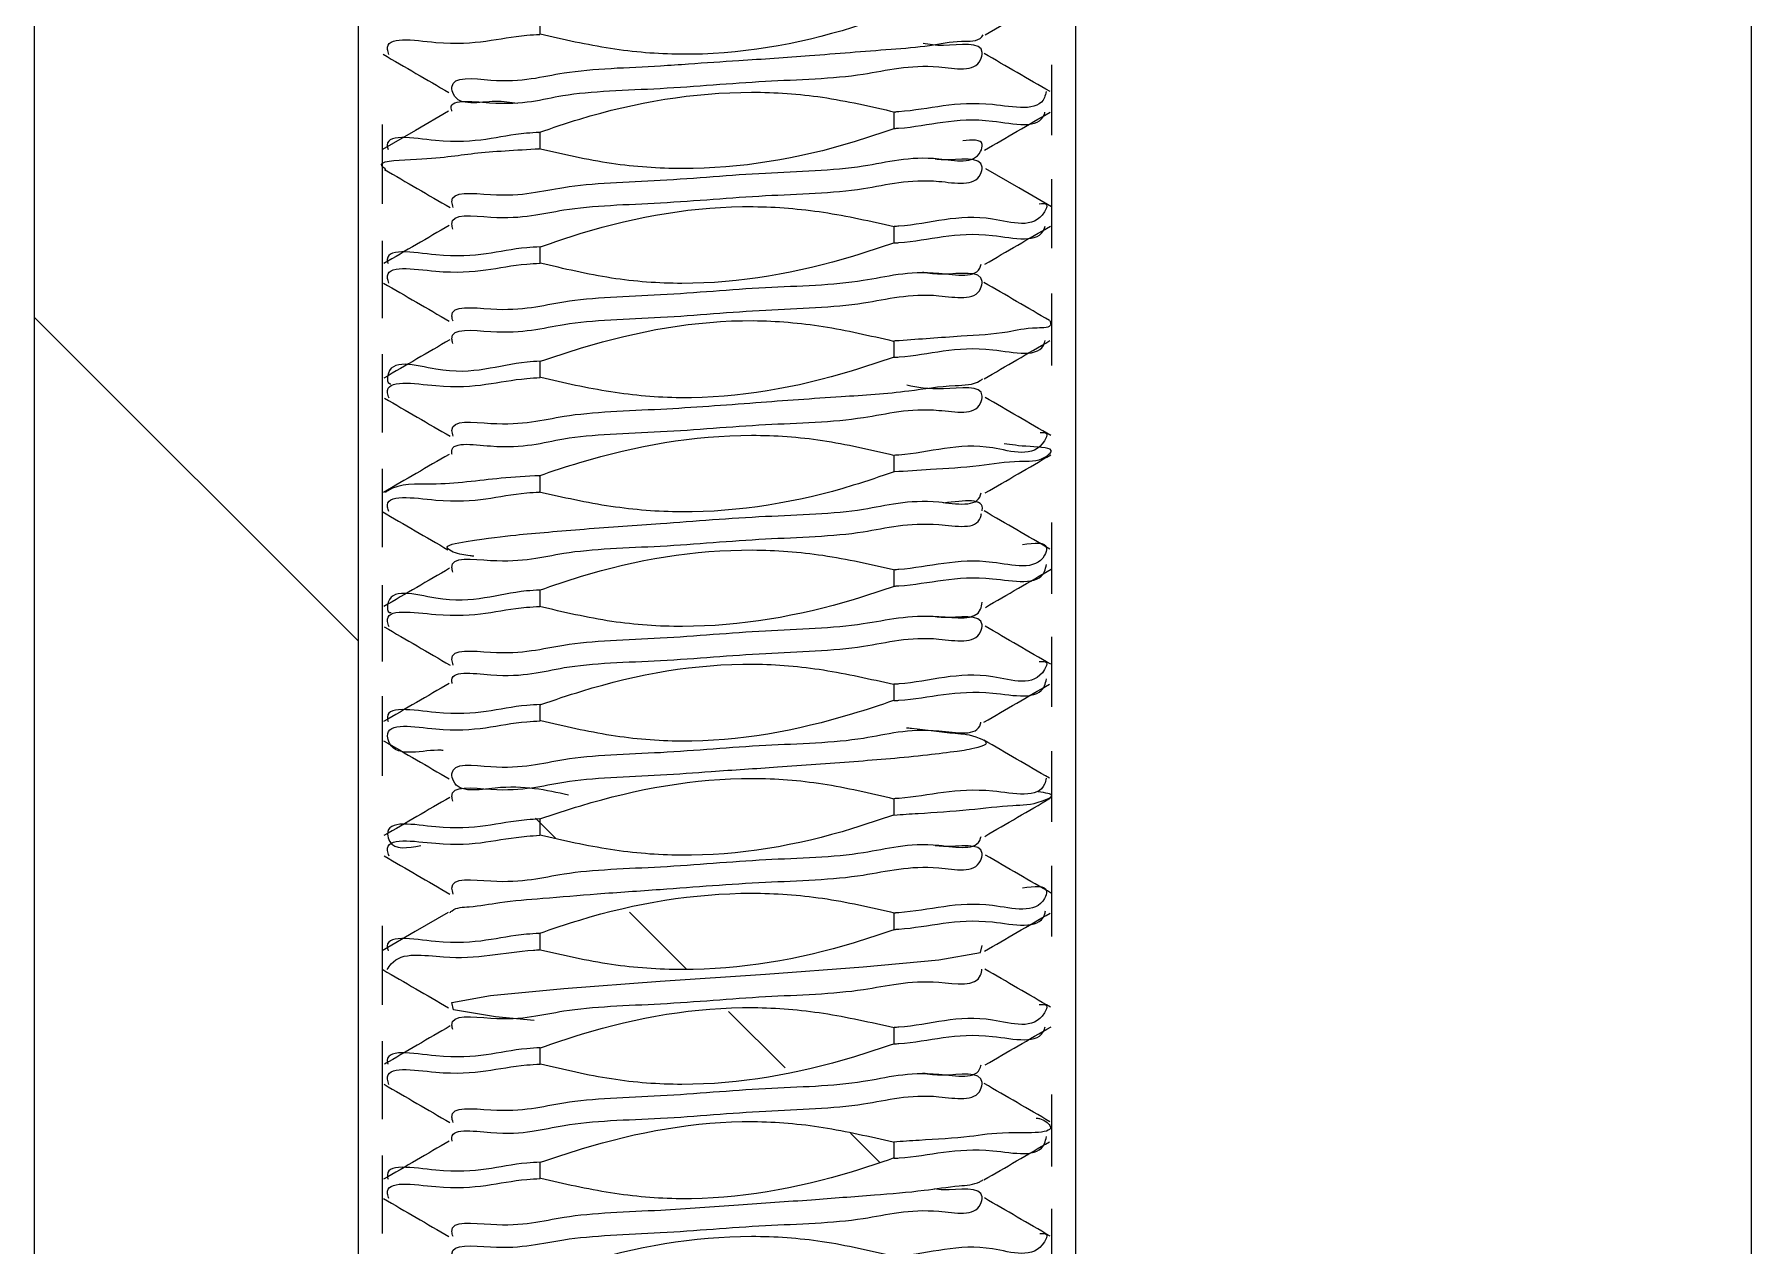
# Model space of a CAD drawing. Header units: millimetres. Extents: x 2 to 1187, y 2 to 839.
# Drawn here: x 608.929 to 612.681, y 452.535 to 455.181 of the extents above; entities that cross this region are included whole.
import ezdxf

# ---------------------------------------------------------------- set-up
doc = ezdxf.new("R2010")
doc.units = ezdxf.units.MM

# ---------------------------------------------------------------- blocks, each defined once
blk = doc.blocks.new('SW_HATCH_3')
at = {"color": 0, "linetype": 'Continuous', "lineweight": 18}
for p, q in [((2.0475, -84.5985), (1.3399, -83.8909)), ((2.7641, -85.3151), (2.6402, -85.1912)), ((2.9803, -85.5313), (2.8568, -85.4078)), ((3.1873, -85.7382), (3.1227, -85.6737))]:
    blk.add_line(p, q, dxfattribs=at)
at = {"color": 0, "linetype": 'Continuous', "lineweight": 18, "flags": 128}
blk.add_lwpolyline([(2.4789, -85.0299), (2.4443, -84.9953), (2.4347, -84.9856)], dxfattribs=at)

msp = doc.modelspace()

# ---------------------------------------------------------------- linework, layer by layer
at = {"color": 7, "linetype": 'Continuous', "lineweight": 25}
for p, q in [((608.929, 449.9434), (608.929, 460.4434)), ((609.6366, 460.4309), (609.6366, 449.9434)), ((611.2042, 449.9434), (611.2042, 460.4309)), ((612.6807, 449.9434), (612.6807, 460.4434)), ((610.0333, 455.2168), (610.0333, 455.181)), ((611.1521, 454.9606), (611.1521, 455.1146)), ((610.8075, 454.9754), (610.8075, 455.0112)), ((609.6886, 454.984), (609.6886, 454.8108)), ((610.0333, 454.9667), (610.0333, 454.9311)), ((611.1521, 454.7142), (611.1521, 454.8646)), ((610.8075, 454.7254), (610.8075, 454.7611)), ((609.6886, 454.7302), (609.6886, 454.5608)), ((610.0333, 454.7167), (610.0333, 454.6811)), ((611.1521, 454.4573), (611.1521, 454.6146)), ((610.8075, 454.4754), (610.8075, 454.511)), ((609.6886, 454.482), (609.6886, 454.3108)), ((610.0333, 454.4667), (610.0333, 454.431)), ((610.8075, 454.2256), (610.8075, 454.2612)), ((609.6886, 454.232), (609.6886, 454.0608)), ((610.0333, 454.2167), (610.0333, 454.1811)), ((611.1521, 453.9584), (611.1521, 454.1146)), ((610.8075, 453.9754), (610.8075, 454.0111)), ((609.6886, 453.9774), (609.6886, 453.8109)), ((610.0333, 453.9667), (610.0333, 453.9311)), ((611.1521, 453.7115), (611.1521, 453.8646)), ((609.6886, 453.7349), (609.6886, 453.5609)), ((610.8075, 453.7254), (610.8075, 453.7611)), ((610.0333, 453.7167), (610.0333, 453.681)), ((611.1521, 453.4607), (611.1521, 453.6146)), ((610.8075, 453.4754), (610.8075, 453.5111)), ((610.0333, 453.4667), (610.0333, 453.431)), ((611.1521, 453.2098), (611.1521, 453.3646)), ((610.8075, 453.2254), (610.8075, 453.2612)), ((609.6886, 453.2332), (609.6886, 453.0608)), ((610.0333, 453.2167), (610.0333, 453.1811)), ((610.8075, 452.9754), (610.8075, 453.0111)), ((609.6886, 452.981), (609.6886, 452.8108)), ((610.0333, 452.9667), (610.0333, 452.9311)), ((611.1521, 452.7072), (611.1521, 452.8646)), ((610.8075, 452.7255), (610.8075, 452.761)), ((609.6886, 452.7313), (609.6886, 452.5608)), ((610.0333, 452.7167), (610.0333, 452.681)), ((611.1521, 452.4649), (611.1521, 452.6146))]:
    msp.add_line(p, q, dxfattribs=at)
at = {"color": 7, "linetype": 'Continuous', "lineweight": 25, "flags": 128}
for points in [[(611.0063, 455.1796), (611.0779, 455.2213), (611.1496, 455.2629)], [(609.8336, 455.0129), (609.7616, 454.9711), (609.6895, 454.9294)], [(611.1514, 454.8039), (611.0796, 454.8456), (611.0078, 454.8872)], [(609.8328, 453.2624), (609.7609, 453.2207), (609.6891, 453.179)], [(610.0206, 453.0261), (609.9361, 453.0341), (609.8448, 453.0497), (609.8411, 453.0654), (609.9256, 453.081), (610.0855, 453.0967), (610.2964, 453.1123), (610.5261, 453.128), (610.7398, 453.1437), (610.9048, 453.1593), (610.9961, 453.175), (610.9997, 453.1906), (610.9997, 453.1906)]]:
    msp.add_lwpolyline(points, dxfattribs=at)
at = {"color": 7, "linetype": 'Continuous', "lineweight": 25}
for points, knots in [([(610.8056, 455.2254), (610.776, 455.2152), (610.6266, 455.1641), (610.4162, 455.1271), (610.186, 455.1467), (610.085, 455.1696), (610.0339, 455.1811)], [0, 0, 0, 0, 0.119892, 0.604295, 0.799981, 1, 1, 1, 1]), ([(609.7035, 455.1373), (609.7023, 455.141), (609.6896, 455.1804), (609.8733, 455.1461), (609.9469, 455.1762), (610.0239, 455.1805), (610.0335, 455.181)], [0, 0, 0, 0, 0.03155, 0.339804, 0.917216, 1, 1, 1, 1]), ([(609.8413, 455.0129), (609.8409, 455.0139), (609.8303, 455.0419), (609.9803, 455.0198), (610.0866, 455.0565), (610.3072, 455.0606), (610.5176, 455.081), (610.73, 455.0849), (610.8666, 455.1231), (610.9899, 455.0957), (611.0078, 455.1684), (610.9232, 455.1521), (610.8839, 455.1588), (610.8704, 455.161)], [0, 0, 0, 0, 0.002368, 0.06701, 0.189622, 0.352129, 0.527647, 0.690975, 0.817355, 0.88796, 0.900187, 0.965784, 1, 1, 1, 1]), ([(609.9847, 455.0297), (609.9693, 455.0322), (609.9249, 455.0396), (609.8501, 455.0202), (609.8338, 455.0931), (609.9742, 455.0693), (610.0921, 455.106), (610.2479, 455.1084), (610.3743, 455.1178), (610.483, 455.1249), (610.6308, 455.1347), (610.7687, 455.1466), (610.8814, 455.1543), (610.9432, 455.1686), (610.9911, 455.1645), (611.0011, 455.1784), (611.0021, 455.1797)], [0, 0, 0, 0, 0.037088, 0.106768, 0.118815, 0.183835, 0.305124, 0.464577, 0.510649, 0.59378, 0.71051, 0.845176, 0.908921, 0.96183, 0.996195, 1, 1, 1, 1]), ([(609.6907, 455.1375), (609.7146, 455.1236), (609.7626, 455.0958), (609.8105, 455.068), (609.8344, 455.054)], [0, 0, 0, 0, 0.500119, 1, 1, 1, 1]), ([(611.1481, 455.0558), (611.124, 455.0697), (611.076, 455.0975), (611.028, 455.1253), (611.0041, 455.1393)], [0, 0, 0, 0, 0.500349, 1, 1, 1, 1]), ([(610.0312, 454.9666), (610.0609, 454.9767), (610.2103, 455.0275), (610.4209, 455.0633), (610.6535, 455.0473), (610.7567, 455.0234), (610.8094, 455.0112)], [0, 0, 0, 0, 0.11894, 0.598994, 0.795046, 1, 1, 1, 1]), ([(611.1394, 455.0559), (611.1384, 455.0514), (611.1285, 455.0085), (610.9709, 455.0462), (610.8829, 455.0158), (610.8112, 455.0114), (610.8082, 455.0112)], [0, 0, 0, 0, 0.038852, 0.372974, 0.973326, 1, 1, 1, 1]), ([(610.8081, 454.9754), (610.8111, 454.9756), (610.8828, 454.98), (610.9689, 455.0125), (611.1263, 454.9712), (611.1365, 455.0097), (611.1368, 455.011)], [0, 0, 0, 0, 0.027507, 0.64468, 0.988202, 1, 1, 1, 1]), ([(611.0044, 454.9276), (611.0284, 454.9416), (611.0764, 454.9694), (611.1244, 454.9972), (611.1485, 455.0111)], [0, 0, 0, 0, 0.499652, 1, 1, 1, 1]), ([(610.8091, 454.9755), (610.7795, 454.9654), (610.6301, 454.9142), (610.4194, 454.8788), (610.1869, 454.8952), (610.0838, 454.9189), (610.0311, 454.931)], [0, 0, 0, 0, 0.1189495, 0.5993239, 0.7951379, 1, 1, 1, 1]), ([(610.0326, 454.9667), (610.023, 454.9661), (609.946, 454.9619), (609.8757, 454.9304), (609.69, 454.9668), (609.7013, 454.9308), (609.7017, 454.9294)], [0, 0, 0, 0, 0.083939, 0.673148, 0.98721, 1, 1, 1, 1]), ([(609.8441, 454.8024), (609.8427, 454.807), (609.8322, 454.8411), (609.976, 454.8204), (610.0907, 454.8552), (610.3069, 454.8602), (610.518, 454.8806), (610.7295, 454.884), (610.8678, 454.9235), (610.9884, 454.894), (611.0052, 454.953), (610.9775, 454.9503), (610.9573, 454.9484)], [0, 0, 0, 0, 0.010783, 0.080488, 0.210735, 0.382177, 0.568913, 0.742632, 0.877039, 0.952106, 0.965097, 1, 1, 1, 1]), ([(609.6965, 454.8859), (609.6937, 454.8881), (609.6723, 454.9049), (609.8081, 454.9078), (609.8805, 454.9229), (609.9816, 454.9283), (610.0325, 454.9311)], [0, 0, 0, 0, 0.0275, 0.205494, 0.599686, 1, 1, 1, 1]), ([(609.8435, 454.7554), (609.8425, 454.7591), (609.8332, 454.7923), (609.9767, 454.7706), (610.0909, 454.8061), (610.3073, 454.8108), (610.5182, 454.831), (610.7302, 454.8349), (610.8669, 454.8732), (610.9898, 454.8457), (611.008, 454.9186), (610.9354, 454.9033), (610.9024, 454.9077), (610.8966, 454.9085)], [0, 0, 0, 0, 0.008464, 0.075125, 0.199493, 0.363091, 0.541215, 0.706883, 0.835061, 0.906637, 0.919041, 0.985578, 1, 1, 1, 1]), ([(609.6937, 454.8858), (609.7177, 454.8719), (609.7656, 454.8442), (609.8134, 454.8164), (609.8373, 454.8025)], [0, 0, 0, 0, 0.50031, 1, 1, 1, 1]), ([(610.0346, 454.7167), (610.0642, 454.7269), (610.2136, 454.7783), (610.4242, 454.8146), (610.6548, 454.7956), (610.7563, 454.7727), (610.8077, 454.7611)], [0, 0, 0, 0, 0.119686, 0.603347, 0.798973, 1, 1, 1, 1]), ([(611.124, 454.811), (611.1311, 454.8114), (611.1453, 454.8123), (611.1181, 454.7509), (610.9806, 454.8019), (610.8827, 454.7656), (610.8109, 454.7613), (610.8076, 454.7611)], [0, 0, 0, 0, 0.045368, 0.090172, 0.405607, 0.97241, 1, 1, 1, 1]), ([(609.8354, 454.7634), (609.8116, 454.7496), (609.7638, 454.7218), (609.7161, 454.6941), (609.6922, 454.6802)], [0, 0, 0, 0, 0.4998056, 1, 1, 1, 1]), ([(610.8077, 454.7254), (610.811, 454.7256), (610.8828, 454.73), (610.9694, 454.7623), (611.1264, 454.7215), (611.1367, 454.7605), (611.1372, 454.7622)], [0, 0, 0, 0, 0.0293, 0.643148, 0.984852, 1, 1, 1, 1]), ([(611.0056, 454.6789), (611.0295, 454.6928), (611.0773, 454.7206), (611.1251, 454.7483), (611.1491, 454.7622)], [0, 0, 0, 0, 0.499731, 1, 1, 1, 1]), ([(610.0338, 454.7167), (610.0239, 454.7162), (609.9467, 454.712), (609.8759, 454.6801), (609.6909, 454.7173), (609.7013, 454.6814), (609.7016, 454.6803)], [0, 0, 0, 0, 0.086043, 0.675238, 0.98973, 1, 1, 1, 1]), ([(610.8081, 454.7254), (610.7784, 454.7155), (610.6287, 454.6656), (610.4189, 454.6273), (610.1876, 454.6448), (610.0859, 454.6689), (610.0343, 454.6811)], [0, 0, 0, 0, 0.119567, 0.601819, 0.798076, 1, 1, 1, 1]), ([(609.7035, 454.6377), (609.7023, 454.6412), (609.6896, 454.6805), (609.8732, 454.6462), (609.9467, 454.6763), (610.0239, 454.6805), (610.0337, 454.6811)], [0, 0, 0, 0, 0.030901, 0.338848, 0.915897, 1, 1, 1, 1]), ([(609.8436, 454.5544), (609.8425, 454.5583), (609.8331, 454.5916), (609.9765, 454.57), (610.0909, 454.6055), (610.3074, 454.6101), (610.5175, 454.6305), (610.7321, 454.634), (610.8622, 454.6731), (610.9901, 454.6455), (610.9968, 454.6776), (610.9971, 454.6791)], [0, 0, 0, 0, 0.00963, 0.082836, 0.219449, 0.399172, 0.594852, 0.776849, 0.917673, 0.996328, 1, 1, 1, 1]), ([(609.6918, 454.6377), (609.7157, 454.6238), (609.7636, 454.596), (609.8114, 454.5682), (609.8353, 454.5542)], [0, 0, 0, 0, 0.500155, 1, 1, 1, 1]), ([(609.8435, 454.5056), (609.8425, 454.5092), (609.8334, 454.5423), (609.9769, 454.5204), (610.0912, 454.5561), (610.3078, 454.5607), (610.5186, 454.5811), (610.7309, 454.5849), (610.8667, 454.6233), (610.9906, 454.5958), (611.0072, 454.6688), (610.9231, 454.6522), (610.8837, 454.6588), (610.8702, 454.6611)], [0, 0, 0, 0, 0.008051, 0.073498, 0.195524, 0.356007, 0.530648, 0.693023, 0.81857, 0.888577, 0.900686, 0.966128, 1, 1, 1, 1]), ([(611.1467, 454.5558), (611.1228, 454.5697), (611.0749, 454.5975), (611.0272, 454.6253), (611.0033, 454.6392)], [0, 0, 0, 0, 0.500311, 1, 1, 1, 1]), ([(610.0351, 454.4668), (610.0648, 454.4768), (610.2144, 454.5269), (610.424, 454.5661), (610.6539, 454.5461), (610.7544, 454.5228), (610.8052, 454.511)], [0, 0, 0, 0, 0.120132, 0.604889, 0.800464, 1, 1, 1, 1]), ([(611.1475, 454.5558), (611.1485, 454.5529), (611.153, 454.5391), (611.0993, 454.5408), (611.0479, 454.5266), (610.9403, 454.5211), (610.8598, 454.5144), (610.8106, 454.5112), (610.8067, 454.511)], [0, 0, 0, 0, 0.0231552, 0.1109561, 0.2956283, 0.5818098, 0.9660244, 1, 1, 1, 1]), ([(609.8364, 454.5135), (609.8125, 454.4996), (609.7646, 454.4717), (609.7167, 454.4439), (609.6928, 454.43)], [0, 0, 0, 0, 0.499729, 1, 1, 1, 1]), ([(610.8067, 454.4754), (610.8105, 454.4756), (610.8829, 454.48), (610.9691, 454.5126), (611.1273, 454.4714), (611.1367, 454.5103), (611.1371, 454.5118)], [0, 0, 0, 0, 0.03431, 0.646306, 0.986439, 1, 1, 1, 1]), ([(611.0038, 454.4283), (611.0278, 454.4422), (611.0756, 454.4701), (611.1235, 454.4979), (611.1474, 454.5118)], [0, 0, 0, 0, 0.49977, 1, 1, 1, 1]), ([(610.034, 454.4667), (610.0243, 454.4662), (609.9475, 454.4623), (609.8636, 454.4219), (609.6984, 454.4786), (609.7001, 454.4181), (609.7067, 454.4177), (609.7076, 454.4176)], [0, 0, 0, 0, 0.0813187, 0.6451871, 0.9464258, 0.9920544, 1, 1, 1, 1]), ([(610.8052, 454.4753), (610.7755, 454.4653), (610.626, 454.4147), (610.4161, 454.3762), (610.1865, 454.3965), (610.086, 454.4195), (610.0353, 454.4312)], [0, 0, 0, 0, 0.120162, 0.60533, 0.800876, 1, 1, 1, 1]), ([(609.7039, 454.386), (609.7025, 454.3901), (609.6896, 454.4303), (609.8728, 454.3963), (609.9471, 454.4262), (610.0243, 454.4305), (610.0341, 454.431)], [0, 0, 0, 0, 0.035309, 0.342168, 0.916658, 1, 1, 1, 1]), ([(609.8417, 454.2634), (609.8415, 454.2643), (609.8342, 454.2935), (609.9795, 454.2689), (610.0893, 454.3069), (610.3076, 454.3106), (610.5179, 454.3309), (610.7304, 454.3346), (610.8665, 454.3728), (610.9903, 454.3455), (611.0074, 454.4182), (610.9063, 454.4), (610.8581, 454.4097), (610.8348, 454.4143)], [0, 0, 0, 0, 0.002047, 0.0659524, 0.1853184, 0.3424106, 0.5134599, 0.6725654, 0.7956389, 0.8643352, 0.8762365, 0.9402694, 1, 1, 1, 1]), ([(609.8439, 454.3028), (609.8427, 454.3072), (609.8331, 454.3415), (609.9762, 454.3202), (610.0917, 454.3552), (610.2996, 454.3606), (610.4974, 454.3761), (610.6785, 454.3892), (610.825, 454.3981), (610.9232, 454.4153), (610.9824, 454.4144), (610.9991, 454.4272), (611.0009, 454.4285)], [0, 0, 0, 0, 0.010994, 0.084157, 0.220549, 0.399893, 0.576527, 0.734855, 0.860475, 0.94692, 0.994285, 1, 1, 1, 1]), ([(609.6938, 454.3862), (609.7178, 454.3723), (609.7656, 454.3445), (609.8134, 454.3167), (609.8373, 454.3028)], [0, 0, 0, 0, 0.5003106, 1, 1, 1, 1]), ([(611.1498, 454.3043), (611.1259, 454.3182), (611.078, 454.346), (611.0301, 454.3738), (611.0062, 454.3877)], [0, 0, 0, 0, 0.50023, 1, 1, 1, 1]), ([(610.0315, 454.2167), (610.0612, 454.2266), (610.2109, 454.2767), (610.4209, 454.3139), (610.6531, 454.2977), (610.7556, 454.2735), (610.8078, 454.2611)], [0, 0, 0, 0, 0.1192056, 0.6000802, 0.7964091, 1, 1, 1, 1]), ([(611.1261, 454.3108), (611.1321, 454.3111), (611.145, 454.3117), (611.1179, 454.2503), (610.9809, 454.3026), (610.8828, 454.2657), (610.811, 454.2614), (610.8076, 454.2612)], [0, 0, 0, 0, 0.0394983, 0.0844183, 0.4016259, 0.9719508, 1, 1, 1, 1]), ([(609.835, 454.2634), (609.8111, 454.2495), (609.7633, 454.2218), (609.7154, 454.194), (609.6914, 454.1802)], [0, 0, 0, 0, 0.499728, 1, 1, 1, 1]), ([(610.8075, 454.2256), (610.834, 454.2274), (610.8958, 454.2317), (610.9869, 454.2364), (611.0711, 454.2513), (611.1243, 454.246), (611.1643, 454.278), (611.0914, 454.2799), (611.0633, 454.2842), (611.048, 454.2865)], [0, 0, 0, 0, 0.1761403, 0.4106794, 0.6064826, 0.7346723, 0.7703679, 0.8748779, 1, 1, 1, 1]), ([(611.0064, 454.179), (611.0302, 454.1928), (611.078, 454.2206), (611.1258, 454.2483), (611.1497, 454.2622)], [0, 0, 0, 0, 0.499842, 1, 1, 1, 1]), ([(610.8074, 454.2255), (610.7778, 454.2152), (610.6284, 454.1638), (610.4177, 454.1282), (610.1862, 454.1461), (610.0839, 454.1692), (610.0318, 454.181)], [0, 0, 0, 0, 0.1193353, 0.6014866, 0.7970529, 1, 1, 1, 1]), ([(610.0327, 454.2167), (610.0046, 454.2151), (609.9257, 454.2107), (609.8185, 454.1938), (609.726, 454.2009), (609.6974, 454.1813), (609.6956, 454.1801)], [0, 0, 0, 0, 0.247498, 0.694677, 0.981121, 1, 1, 1, 1]), ([(609.7033, 454.1382), (609.7022, 454.1416), (609.6893, 454.1804), (609.8736, 454.1461), (609.9464, 454.1762), (610.0232, 454.1805), (610.0328, 454.181)], [0, 0, 0, 0, 0.029311, 0.338294, 0.917769, 1, 1, 1, 1]), ([(609.8893, 454.0407), (609.8865, 454.0411), (609.8711, 454.0432), (609.8528, 454.0445), (609.8175, 454.0642), (609.9149, 454.0803), (609.9834, 454.0878), (610.1393, 454.1015), (610.3169, 454.1133), (610.5189, 454.13), (610.7321, 454.1341), (610.8621, 454.1733), (610.9905, 454.1456), (610.9968, 454.1777), (610.9971, 454.1791)], [0, 0, 0, 0, 0.006816, 0.037339, 0.049304, 0.08421, 0.17264, 0.294251, 0.428889, 0.614951, 0.788018, 0.921876, 0.996571, 1, 1, 1, 1]), ([(610.9994, 454.1399), (610.9995, 454.1403), (611.0063, 454.1688), (610.9604, 454.1627), (610.9152, 454.1567)], [0, 0, 0, 0, 0.014544, 1, 1, 1, 1]), ([(609.6889, 454.1383), (609.7129, 454.1244), (609.7608, 454.0966), (609.8087, 454.0688), (609.8326, 454.0549)], [0, 0, 0, 0, 0.5001163, 1, 1, 1, 1]), ([(609.8434, 454.0061), (609.8424, 454.0096), (609.8331, 454.0424), (609.9769, 454.0205), (610.0905, 454.0562), (610.3073, 454.0608), (610.5174, 454.081), (610.7316, 454.085), (610.8631, 454.1229), (610.991, 454.0969), (610.9975, 454.131), (610.998, 454.1339)], [0, 0, 0, 0, 0.008649, 0.081592, 0.217779, 0.397008, 0.592163, 0.77371, 0.914172, 0.992648, 1, 1, 1, 1]), ([(611.1475, 454.0564), (611.1235, 454.0703), (611.0755, 454.0981), (611.0276, 454.1259), (611.0037, 454.1398)], [0, 0, 0, 0, 0.500388, 1, 1, 1, 1]), ([(611.0877, 454.0664), (611.1136, 454.0698), (611.1473, 454.0741), (611.1239, 454.0051), (610.9757, 454.0485), (610.8828, 454.0157), (610.8112, 454.0113), (610.8082, 454.0111)], [0, 0, 0, 0, 0.133182, 0.17398, 0.461103, 0.976888, 1, 1, 1, 1]), ([(610.0329, 453.9667), (610.0625, 453.9769), (610.2119, 454.0284), (610.4226, 454.0637), (610.6545, 454.0463), (610.7571, 454.023), (610.8094, 454.0111)], [0, 0, 0, 0, 0.119175, 0.600756, 0.796341, 1, 1, 1, 1]), ([(609.8363, 454.0144), (609.8123, 454.0004), (609.7644, 453.9726), (609.7164, 453.9448), (609.6924, 453.9308)], [0, 0, 0, 0, 0.4996902, 1, 1, 1, 1]), ([(610.8082, 453.9755), (610.8113, 453.9757), (610.8829, 453.9801), (610.9715, 454.0098), (611.129, 453.9732), (611.139, 454.0174), (611.1403, 454.023)], [0, 0, 0, 0, 0.02641, 0.621611, 0.952918, 1, 1, 1, 1]), ([(611.0066, 453.9291), (611.0306, 453.943), (611.0787, 453.9709), (611.1267, 453.9987), (611.1507, 454.0126)], [0, 0, 0, 0, 0.499845, 1, 1, 1, 1]), ([(610.0332, 453.9667), (610.0235, 453.9662), (609.9468, 453.9623), (609.864, 453.9226), (609.6971, 453.9776), (609.7004, 453.9179), (609.7073, 453.9176), (609.7086, 453.9175)], [0, 0, 0, 0, 0.081187, 0.643844, 0.94395, 0.989767, 1, 1, 1, 1]), ([(610.8096, 453.9755), (610.7799, 453.9655), (610.6303, 453.9153), (610.4201, 453.8785), (610.1877, 453.8945), (610.0849, 453.9187), (610.0325, 453.931)], [0, 0, 0, 0, 0.1190792, 0.599552, 0.7958443, 1, 1, 1, 1]), ([(609.7039, 453.8864), (609.7025, 453.8904), (609.6889, 453.9301), (609.8729, 453.8965), (609.9464, 453.9263), (610.0234, 453.9305), (610.033, 453.9311)], [0, 0, 0, 0, 0.0346977, 0.3416592, 0.9172488, 1, 1, 1, 1]), ([(609.844, 453.803), (609.8427, 453.8074), (609.8326, 453.8413), (609.9761, 453.8203), (610.0908, 453.8553), (610.3071, 453.8603), (610.5176, 453.8801), (610.731, 453.885), (610.8644, 453.9208), (610.9928, 453.8973), (610.9988, 453.9349), (610.9997, 453.9405)], [0, 0, 0, 0, 0.010706, 0.083029, 0.218081, 0.395816, 0.589356, 0.76939, 0.908693, 0.986516, 1, 1, 1, 1]), ([(609.6934, 453.8864), (609.7174, 453.8725), (609.7653, 453.8447), (609.8133, 453.8168), (609.8372, 453.8029)], [0, 0, 0, 0, 0.500271, 1, 1, 1, 1]), ([(609.8419, 453.7628), (609.8417, 453.7639), (609.8347, 453.7936), (609.9791, 453.7689), (610.0901, 453.8069), (610.3079, 453.8105), (610.5183, 453.8311), (610.7305, 453.8349), (610.8668, 453.8732), (610.9901, 453.8457), (611.0077, 453.9187), (610.9355, 453.9033), (610.9027, 453.9077), (610.897, 453.9085)], [0, 0, 0, 0, 0.00262, 0.069768, 0.194974, 0.359657, 0.53891, 0.705606, 0.834519, 0.906453, 0.918909, 0.985988, 1, 1, 1, 1]), ([(611.1494, 453.8046), (611.1255, 453.8185), (611.0776, 453.8463), (611.0298, 453.8742), (611.0059, 453.8881)], [0, 0, 0, 0, 0.500075, 1, 1, 1, 1]), ([(611.1245, 453.8109), (611.1313, 453.8113), (611.1451, 453.8121), (611.1185, 453.7506), (610.9806, 453.8021), (610.8827, 453.7656), (610.8105, 453.7612), (610.8069, 453.761)], [0, 0, 0, 0, 0.043727, 0.08838, 0.40327, 0.969541, 1, 1, 1, 1]), ([(610.0356, 453.7168), (610.0653, 453.7269), (610.2148, 453.7776), (610.4248, 453.8157), (610.6545, 453.7956), (610.755, 453.7726), (610.8058, 453.761)], [0, 0, 0, 0, 0.1201354, 0.6052306, 0.8008217, 1, 1, 1, 1]), ([(610.807, 453.7254), (610.8106, 453.7256), (610.8828, 453.73), (610.9715, 453.7598), (611.1296, 453.7231), (611.139, 453.7674), (611.1402, 453.773)], [0, 0, 0, 0, 0.031388, 0.623787, 0.953268, 1, 1, 1, 1]), ([(609.8353, 453.7628), (609.8114, 453.749), (609.7637, 453.7212), (609.7159, 453.6934), (609.6921, 453.6796)], [0, 0, 0, 0, 0.499808, 1, 1, 1, 1]), ([(611.0036, 453.6782), (611.0275, 453.6921), (611.0752, 453.7199), (611.123, 453.7476), (611.1468, 453.7615)], [0, 0, 0, 0, 0.499767, 1, 1, 1, 1]), ([(610.0342, 453.7168), (610.0243, 453.7162), (609.947, 453.712), (609.8756, 453.6802), (609.691, 453.7172), (609.7014, 453.6809), (609.7018, 453.6796)], [0, 0, 0, 0, 0.086089, 0.673802, 0.987686, 1, 1, 1, 1]), ([(610.8061, 453.7253), (610.7763, 453.7154), (610.6267, 453.6654), (610.4171, 453.6261), (610.1871, 453.6458), (610.0864, 453.6693), (610.0355, 453.6812)], [0, 0, 0, 0, 0.120057, 0.604468, 0.800163, 1, 1, 1, 1]), ([(609.8224, 453.6164), (609.8209, 453.6165), (609.7818, 453.6198), (609.7136, 453.5954), (609.6905, 453.682), (609.87, 453.6453), (609.9472, 453.6763), (610.0243, 453.6806), (610.0341, 453.6811)], [0, 0, 0, 0, 0.009665, 0.252431, 0.286817, 0.513454, 0.937831, 1, 1, 1, 1]), ([(609.8434, 453.5059), (609.8424, 453.5094), (609.8332, 453.5423), (609.977, 453.5204), (610.0907, 453.5562), (610.2653, 453.5597), (610.4187, 453.5716), (610.56, 453.5807), (610.7184, 453.5924), (610.8462, 453.6023), (610.9418, 453.6147), (610.9768, 453.6193), (611.018, 453.632), (610.9775, 453.6515), (610.9304, 453.6525), (610.8733, 453.662), (610.8378, 453.665), (610.834, 453.6653)], [0, 0, 0, 0, 0.007576, 0.070681, 0.188418, 0.343207, 0.424641, 0.530949, 0.653273, 0.77158, 0.819422, 0.85324, 0.868425, 0.881546, 0.921654, 0.991679, 1, 1, 1, 1]), ([(610.0958, 453.519), (610.0475, 453.5296), (609.9716, 453.5464), (609.8501, 453.5202), (609.8338, 453.5928), (609.9741, 453.5694), (610.0922, 453.6058), (610.3073, 453.61), (610.5178, 453.6305), (610.7325, 453.6339), (610.8621, 453.6733), (610.9902, 453.6454), (610.9967, 453.6771), (610.9969, 453.6783)], [0, 0, 0, 0, 0.112271, 0.176657, 0.187802, 0.247952, 0.360117, 0.50765, 0.668248, 0.817596, 0.933102, 0.99756, 1, 1, 1, 1]), ([(609.6921, 453.6376), (609.716, 453.6237), (609.7638, 453.596), (609.8115, 453.5682), (609.8354, 453.5543)], [0, 0, 0, 0, 0.500194, 1, 1, 1, 1]), ([(611.1467, 453.5557), (611.1228, 453.5696), (611.075, 453.5974), (611.0273, 453.6252), (611.0034, 453.639)], [0, 0, 0, 0, 0.500269, 1, 1, 1, 1]), ([(610.0332, 453.4668), (610.063, 453.4767), (610.2126, 453.5265), (610.4223, 453.5653), (610.6533, 453.5472), (610.7547, 453.5232), (610.8061, 453.511)], [0, 0, 0, 0, 0.119712, 0.60256, 0.79872, 1, 1, 1, 1]), ([(611.1393, 453.5557), (611.1384, 453.5513), (611.1293, 453.5083), (610.9708, 453.5462), (610.8829, 453.5156), (610.8107, 453.5113), (610.807, 453.511)], [0, 0, 0, 0, 0.03826, 0.370336, 0.967862, 1, 1, 1, 1]), ([(609.8366, 453.5139), (609.8127, 453.5), (609.7648, 453.4721), (609.7168, 453.4443), (609.6928, 453.4304)], [0, 0, 0, 0, 0.499729, 1, 1, 1, 1]), ([(610.8069, 453.4754), (610.8247, 453.4766), (610.8796, 453.4802), (610.9649, 453.4852), (611.0599, 453.4979), (611.1119, 453.4966), (611.1642, 453.5201), (611.1374, 453.5238), (611.122, 453.526)], [0, 0, 0, 0, 0.140388, 0.433517, 0.685393, 0.859213, 0.91872, 1, 1, 1, 1]), ([(611.0051, 453.4287), (611.029, 453.4426), (611.0769, 453.4704), (611.1248, 453.4982), (611.1487, 453.5122)], [0, 0, 0, 0, 0.499848, 1, 1, 1, 1]), ([(610.8058, 453.4754), (610.7762, 453.4652), (610.6267, 453.414), (610.4163, 453.3772), (610.186, 453.3966), (610.0848, 453.4195), (610.0336, 453.4311)], [0, 0, 0, 0, 0.119838, 0.603986, 0.799665, 1, 1, 1, 1]), ([(610.0333, 453.4667), (610.0237, 453.4662), (609.9468, 453.462), (609.8699, 453.4307), (609.6904, 453.4682), (609.7091, 453.3971), (609.7446, 453.4035), (609.7734, 453.4086)], [0, 0, 0, 0, 0.067845, 0.543185, 0.796891, 0.8355, 1, 1, 1, 1]), ([(609.704, 453.3858), (609.7026, 453.39), (609.6892, 453.4301), (609.8728, 453.3965), (609.9468, 453.4262), (610.0238, 453.4305), (610.0334, 453.431)], [0, 0, 0, 0, 0.035958, 0.342762, 0.917571, 1, 1, 1, 1]), ([(609.8367, 453.2621), (609.8383, 453.2636), (609.8493, 453.274), (609.8901, 453.2743), (609.9538, 453.2869), (610.0481, 453.2939), (610.1645, 453.304), (610.3272, 453.3147), (610.5187, 453.3305), (610.7297, 453.335), (610.8668, 453.3732), (610.9897, 453.3456), (611.0081, 453.4185), (610.9356, 453.4033), (610.9028, 453.4077), (610.8971, 453.4084)], [0, 0, 0, 0, 0.004888, 0.034943, 0.087013, 0.160476, 0.252998, 0.360475, 0.539386, 0.70587, 0.834694, 0.906664, 0.919128, 0.98597, 1, 1, 1, 1]), ([(609.844, 453.3028), (609.8427, 453.3074), (609.8327, 453.3416), (609.9761, 453.3205), (610.0914, 453.3555), (610.3077, 453.3601), (610.5179, 453.3805), (610.7328, 453.3839), (610.8621, 453.4233), (610.9907, 453.3954), (610.9968, 453.4274), (610.9971, 453.4287)], [0, 0, 0, 0, 0.0112322, 0.0844027, 0.2209434, 0.4005085, 0.5959904, 0.7777456, 0.9182719, 0.9966434, 1, 1, 1, 1]), ([(609.6931, 453.386), (609.7171, 453.3721), (609.7651, 453.3443), (609.813, 453.3164), (609.8369, 453.3025)], [0, 0, 0, 0, 0.50031, 1, 1, 1, 1]), ([(611.1511, 453.3042), (611.1271, 453.3181), (611.0791, 453.3459), (611.0311, 453.3738), (611.0071, 453.3877)], [0, 0, 0, 0, 0.500116, 1, 1, 1, 1]), ([(611.0877, 453.3165), (611.1135, 453.3199), (611.1473, 453.3242), (611.1239, 453.2552), (610.9757, 453.2986), (610.8828, 453.2658), (610.8112, 453.2614), (610.8082, 453.2612)], [0, 0, 0, 0, 0.133325, 0.174089, 0.461288, 0.977225, 1, 1, 1, 1]), ([(610.0313, 453.2166), (610.061, 453.2267), (610.2104, 453.2777), (610.421, 453.3133), (610.6537, 453.2972), (610.7568, 453.2734), (610.8096, 453.2612)], [0, 0, 0, 0, 0.118912, 0.599035, 0.795015, 1, 1, 1, 1]), ([(610.8082, 453.2254), (610.8112, 453.2256), (610.8828, 453.23), (610.9699, 453.2614), (611.1273, 453.222), (611.1374, 453.2628), (611.1382, 453.2657)], [0, 0, 0, 0, 0.0268546, 0.6353384, 0.9740238, 1, 1, 1, 1]), ([(611.0044, 453.1777), (611.0284, 453.1916), (611.0762, 453.2194), (611.1241, 453.2471), (611.1481, 453.261)], [0, 0, 0, 0, 0.499689, 1, 1, 1, 1]), ([(610.0326, 453.2167), (610.023, 453.2161), (609.9461, 453.2119), (609.8756, 453.1805), (609.6899, 453.2167), (609.7014, 453.1805), (609.7018, 453.179)], [0, 0, 0, 0, 0.083926, 0.67247, 0.986151, 1, 1, 1, 1]), ([(610.8093, 453.2255), (610.7797, 453.2154), (610.6302, 453.1643), (610.4196, 453.1288), (610.187, 453.1451), (610.0839, 453.1688), (610.0311, 453.181)], [0, 0, 0, 0, 0.11894, 0.599135, 0.795039, 1, 1, 1, 1]), ([(609.6996, 453.1376), (609.7024, 453.142), (609.7264, 453.1795), (609.8613, 453.1513), (609.958, 453.1765), (610.0281, 453.1808), (610.0326, 453.1811)], [0, 0, 0, 0, 0.044817, 0.383299, 0.960631, 1, 1, 1, 1]), ([(609.6903, 453.1375), (609.7142, 453.1236), (609.7622, 453.0959), (609.8101, 453.0681), (609.834, 453.0542)], [0, 0, 0, 0, 0.500155, 1, 1, 1, 1]), ([(609.8433, 453.0065), (609.8424, 453.0098), (609.8334, 453.0425), (609.977, 453.0203), (610.0908, 453.0562), (610.3075, 453.0608), (610.5178, 453.0809), (610.7314, 453.0855), (610.8641, 453.1219), (610.9924, 453.0976), (610.9984, 453.1342), (610.9992, 453.1389)], [0, 0, 0, 0, 0.008334, 0.081085, 0.216791, 0.395318, 0.589682, 0.770454, 0.910293, 0.988395, 1, 1, 1, 1]), ([(611.1489, 453.0555), (611.125, 453.0694), (611.0772, 453.0971), (611.0294, 453.1249), (611.0055, 453.1388)], [0, 0, 0, 0, 0.500194, 1, 1, 1, 1]), ([(611.1238, 453.0611), (611.131, 453.0615), (611.1452, 453.0623), (611.1183, 453.0009), (610.9805, 453.0519), (610.8827, 453.0156), (610.8108, 453.0113), (610.8074, 453.0111)], [0, 0, 0, 0, 0.045748, 0.090496, 0.405649, 0.971979, 1, 1, 1, 1]), ([(610.0348, 452.9668), (610.0645, 452.9769), (610.2139, 453.0282), (610.4244, 453.0648), (610.6548, 453.0456), (610.7561, 453.0226), (610.8074, 453.011)], [0, 0, 0, 0, 0.119772, 0.603732, 0.799385, 1, 1, 1, 1]), ([(609.8374, 453.0145), (609.8135, 453.0006), (609.7656, 452.9727), (609.7178, 452.9449), (609.6938, 452.931)], [0, 0, 0, 0, 0.499728, 1, 1, 1, 1]), ([(610.8076, 452.9754), (610.8109, 452.9756), (610.8828, 452.98), (610.9695, 453.0121), (611.1267, 452.9716), (611.1369, 453.011), (611.1374, 453.0129)], [0, 0, 0, 0, 0.029668, 0.641913, 0.982679, 1, 1, 1, 1]), ([(611.0063, 452.9295), (611.0303, 452.9434), (611.0782, 452.9712), (611.1261, 452.999), (611.1501, 453.0129)], [0, 0, 0, 0, 0.499806, 1, 1, 1, 1]), ([(610.0339, 452.9668), (610.024, 452.9662), (609.9467, 452.962), (609.8763, 452.9298), (609.691, 452.9674), (609.7011, 452.9319), (609.7014, 452.9311)], [0, 0, 0, 0, 0.086374, 0.676971, 0.992275, 1, 1, 1, 1]), ([(610.8078, 452.9754), (610.7781, 452.9655), (610.6284, 452.9156), (610.4187, 452.8771), (610.1876, 452.8949), (610.086, 452.9189), (610.0345, 452.9311)], [0, 0, 0, 0, 0.119649, 0.60224, 0.798438, 1, 1, 1, 1]), ([(609.7037, 452.8869), (609.7024, 452.8908), (609.6895, 452.9304), (609.873, 452.8963), (609.9468, 452.9263), (610.0239, 452.9306), (610.0338, 452.9311)], [0, 0, 0, 0, 0.0329653, 0.3402594, 0.9159689, 1, 1, 1, 1]), ([(609.8419, 452.7627), (609.8417, 452.7638), (609.8347, 452.7935), (609.9792, 452.7688), (610.0902, 452.8068), (610.3081, 452.8105), (610.5185, 452.8311), (610.7309, 452.8349), (610.8667, 452.8733), (610.9906, 452.8458), (611.0072, 452.9188), (610.9231, 452.9022), (610.8837, 452.9089), (610.8702, 452.9111)], [0, 0, 0, 0, 0.002566, 0.068376, 0.191079, 0.352451, 0.528072, 0.691347, 0.817578, 0.887974, 0.900147, 0.965952, 1, 1, 1, 1]), ([(609.8438, 452.8036), (609.8426, 452.8078), (609.8329, 452.8415), (609.9763, 452.8202), (610.091, 452.8554), (610.3074, 452.8602), (610.5175, 452.8805), (610.7321, 452.8841), (610.8624, 452.923), (610.9903, 452.8956), (610.9969, 452.928), (610.9972, 452.9297)], [0, 0, 0, 0, 0.010328, 0.083468, 0.219909, 0.399406, 0.59484, 0.776621, 0.917242, 0.995787, 1, 1, 1, 1]), ([(609.693, 452.887), (609.717, 452.8731), (609.7649, 452.8452), (609.8128, 452.8174), (609.8367, 452.8035)], [0, 0, 0, 0, 0.500233, 1, 1, 1, 1]), ([(611.1478, 452.8052), (611.1239, 452.8191), (611.076, 452.8469), (611.0281, 452.8747), (611.0042, 452.8887)], [0, 0, 0, 0, 0.5001939, 1, 1, 1, 1]), ([(610.0349, 452.7168), (610.0646, 452.7268), (610.2143, 452.7769), (610.4239, 452.8161), (610.6538, 452.7963), (610.7544, 452.7728), (610.8052, 452.761)], [0, 0, 0, 0, 0.120103, 0.604683, 0.800309, 1, 1, 1, 1]), ([(611.1173, 452.8131), (611.1199, 452.813), (611.1314, 452.8122), (611.1768, 452.777), (611.0419, 452.7849), (610.9704, 452.7703), (610.8795, 452.7659), (610.8249, 452.7622), (610.8067, 452.7609)], [0, 0, 0, 0, 0.020618, 0.092484, 0.332358, 0.560592, 0.8538, 1, 1, 1, 1]), ([(609.8354, 452.7629), (609.8115, 452.749), (609.7637, 452.7212), (609.7159, 452.6934), (609.692, 452.6795)], [0, 0, 0, 0, 0.499845, 1, 1, 1, 1]), ([(610.8067, 452.7254), (610.8105, 452.7256), (610.8829, 452.73), (610.9714, 452.76), (611.1301, 452.7231), (611.139, 452.7675), (611.1401, 452.773)], [0, 0, 0, 0, 0.033205, 0.624722, 0.953473, 1, 1, 1, 1]), ([(611.0034, 452.678), (611.0273, 452.6919), (611.075, 452.7197), (611.1228, 452.7475), (611.1467, 452.7614)], [0, 0, 0, 0, 0.499689, 1, 1, 1, 1]), ([(610.8052, 452.7253), (610.7755, 452.7153), (610.626, 452.6646), (610.416, 452.6263), (610.1864, 452.6465), (610.0859, 452.6696), (610.0352, 452.6812)], [0, 0, 0, 0, 0.1201418, 0.6052814, 0.80087, 1, 1, 1, 1]), ([(610.0339, 452.7167), (610.0242, 452.7162), (609.947, 452.712), (609.8757, 452.6802), (609.691, 452.7173), (609.7014, 452.6809), (609.7018, 452.6795)], [0, 0, 0, 0, 0.084686, 0.673128, 0.98745, 1, 1, 1, 1]), ([(609.7035, 452.6373), (609.7024, 452.6409), (609.6898, 452.6804), (609.8732, 452.646), (609.9471, 452.6762), (610.0242, 452.6805), (610.034, 452.681)], [0, 0, 0, 0, 0.031692, 0.339744, 0.916464, 1, 1, 1, 1]), ([(609.8436, 452.5543), (609.8425, 452.5582), (609.8333, 452.5917), (609.9766, 452.57), (610.0914, 452.6054), (610.2864, 452.6099), (610.4632, 452.624), (610.6197, 452.634), (610.7545, 452.6448), (610.8628, 452.653), (610.9382, 452.6651), (610.9836, 452.6675), (610.999, 452.6768), (611.0014, 452.6782)], [0, 0, 0, 0, 0.009738, 0.082976, 0.219524, 0.399043, 0.543736, 0.679206, 0.796171, 0.888786, 0.954364, 0.99304, 1, 1, 1, 1]), ([(609.8447, 452.5005), (609.843, 452.506), (609.8318, 452.5414), (609.9753, 452.5216), (610.0912, 452.5557), (610.3069, 452.561), (610.518, 452.5808), (610.7302, 452.5847), (610.8667, 452.6229), (610.99, 452.5954), (611.0078, 452.6684), (610.9349, 452.653), (610.9017, 452.6576), (610.8956, 452.6584)], [0, 0, 0, 0, 0.012354, 0.078599, 0.202344, 0.365202, 0.54251, 0.707491, 0.835115, 0.906361, 0.918704, 0.985069, 1, 1, 1, 1]), ([(609.6916, 452.6375), (609.7155, 452.6236), (609.7632, 452.5959), (609.811, 452.5681), (609.8348, 452.5542)], [0, 0, 0, 0, 0.5001556, 1, 1, 1, 1]), ([(611.1479, 452.5555), (611.124, 452.5693), (611.0762, 452.597), (611.0285, 452.6248), (611.0046, 452.6387)], [0, 0, 0, 0, 0.500272, 1, 1, 1, 1]), ([(610.0313, 452.4666), (610.061, 452.4766), (610.2107, 452.5268), (610.4208, 452.5638), (610.6531, 452.5477), (610.7558, 452.5235), (610.8081, 452.5111)], [0, 0, 0, 0, 0.1191311, 0.5997545, 0.796072, 1, 1, 1, 1]), ([(611.1259, 452.5608), (611.1321, 452.5611), (611.1451, 452.5618), (611.1178, 452.5003), (610.9809, 452.5525), (610.8828, 452.5157), (610.811, 452.5114), (610.8077, 452.5112)], [0, 0, 0, 0, 0.0399129, 0.0848727, 0.4021345, 0.9725335, 1, 1, 1, 1])]:
    msp.add_open_spline(points, degree=3, knots=knots, dxfattribs=at)

# ---------------------------------------------------------------- block references
at = {"color": 7, "linetype": 'Continuous', "lineweight": 18}
msp.add_blockref('SW_HATCH_3', (607.589, 538.4541), dxfattribs=at)

doc.saveas('drawing.dxf')
